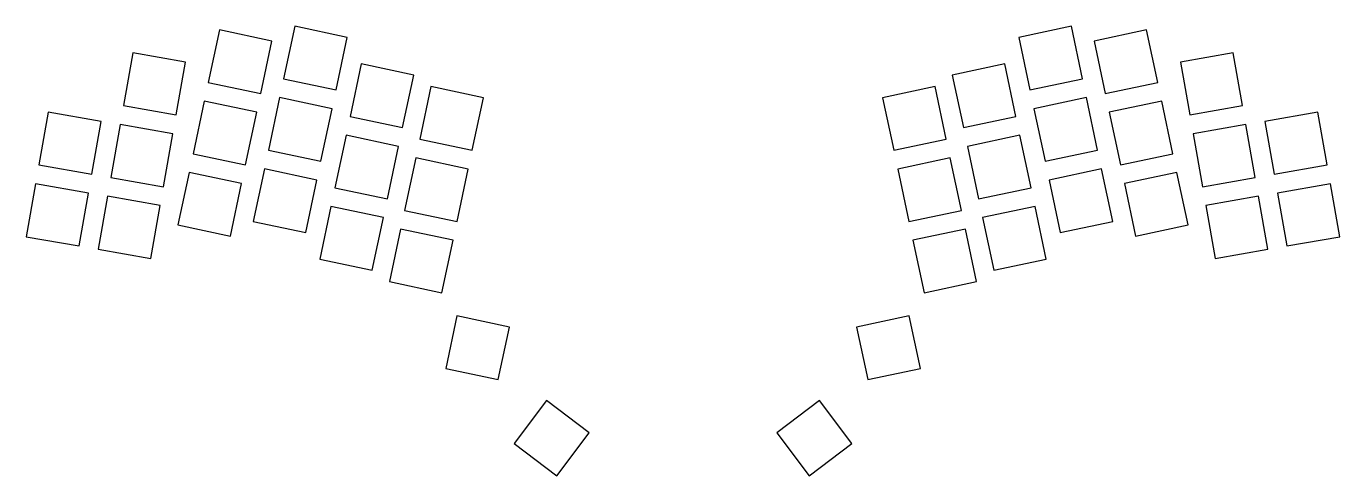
# Model space of a CAD drawing. Header units: millimetres. Extents: x -5 to 338, y -49 to 68.
import ezdxf

# ---------------------------------------------------------------- set-up
doc = ezdxf.new("R2010")
doc.units = ezdxf.units.MM

msp = doc.modelspace()

# ---------------------------------------------------------------- linework, layer by layer
for p, q in [((45.55, 66.94), (42.64, 53.25)), ((59.24, 64.03), (45.55, 66.94)), ((65.17, 67.88), (62.26, 54.19)), ((78.87, 64.97), (65.17, 67.88)), ((267.67, 67.88), (253.97, 64.97)), ((270.58, 54.19), (267.67, 67.88)), ((287.29, 66.94), (273.6, 64.03)), ((290.2, 53.25), (287.29, 66.94)), ((56.33, 50.34), (59.24, 64.03)), ((75.95, 51.28), (78.87, 64.97)), ((253.97, 64.97), (256.88, 51.28)), ((273.6, 64.03), (276.51, 50.34)), ((22.94, 60.99), (20.51, 47.21)), ((36.73, 58.56), (22.94, 60.99)), ((34.3, 44.77), (36.73, 58.56)), ((309.9, 60.99), (296.11, 58.56)), ((296.11, 58.56), (298.54, 44.77)), ((312.33, 47.21), (309.9, 60.99)), ((82.51, 58.07), (79.6, 44.37)), ((96.2, 55.15), (82.51, 58.07)), ((93.29, 41.46), (96.2, 55.15)), ((250.33, 58.07), (236.64, 55.15)), ((236.64, 55.15), (239.55, 41.46)), ((253.24, 44.37), (250.33, 58.07)), ((42.64, 53.25), (56.33, 50.34)), ((62.26, 54.19), (75.95, 51.28)), ((100.68, 52.16), (97.77, 38.46)), ((114.37, 49.25), (100.68, 52.16)), ((232.16, 52.16), (218.47, 49.25)), ((235.07, 38.46), (232.16, 52.16)), ((256.88, 51.28), (270.58, 54.19)), ((276.51, 50.34), (290.2, 53.25)), ((41.6, 48.36), (38.69, 34.67)), ((55.29, 45.45), (41.6, 48.36)), ((61.22, 49.3), (58.31, 35.61)), ((74.92, 46.39), (61.22, 49.3)), ((111.46, 35.55), (114.37, 49.25)), ((218.47, 49.25), (221.38, 35.55)), ((271.62, 49.3), (257.92, 46.39)), ((274.53, 35.61), (271.62, 49.3)), ((291.24, 48.36), (277.55, 45.45)), ((294.15, 34.67), (291.24, 48.36)), ((0.92, 45.53), (-1.51, 31.74)), ((14.71, 43.1), (0.92, 45.53)), ((20.51, 47.21), (34.3, 44.77)), ((52.38, 31.75), (55.29, 45.45)), ((72, 32.7), (74.92, 46.39)), ((257.92, 46.39), (260.83, 32.7)), ((277.55, 45.45), (280.46, 31.75)), ((298.54, 44.77), (312.33, 47.21)), ((331.92, 45.53), (318.13, 43.1)), ((334.35, 31.74), (331.92, 45.53)), ((12.28, 29.31), (14.71, 43.1)), ((19.64, 42.28), (17.21, 28.49)), ((33.43, 39.85), (19.64, 42.28)), ((79.6, 44.37), (93.29, 41.46)), ((239.55, 41.46), (253.24, 44.37)), ((313.2, 42.28), (299.41, 39.85)), ((315.63, 28.49), (313.2, 42.28)), ((318.13, 43.1), (320.56, 29.31)), ((31, 26.06), (33.43, 39.85)), ((78.56, 39.48), (75.65, 25.79)), ((92.25, 36.57), (78.56, 39.48)), ((97.77, 38.46), (111.46, 35.55)), ((221.38, 35.55), (235.07, 38.46)), ((254.28, 39.48), (240.59, 36.57)), ((257.19, 25.79), (254.28, 39.48)), ((299.41, 39.85), (301.84, 26.06)), ((38.69, 34.67), (52.38, 31.75)), ((58.31, 35.61), (72, 32.7)), ((89.34, 22.88), (92.25, 36.57)), ((240.59, 36.57), (243.5, 22.88)), ((260.83, 32.7), (274.53, 35.61)), ((280.46, 31.75), (294.15, 34.67)), ((-1.51, 31.74), (12.28, 29.31)), ((96.73, 33.57), (93.82, 19.88)), ((110.42, 30.66), (96.73, 33.57)), ((236.11, 33.57), (222.42, 30.66)), ((239.02, 19.88), (236.11, 33.57)), ((320.56, 29.31), (334.35, 31.74)), ((17.21, 28.49), (31, 26.06)), ((37.65, 29.77), (34.74, 16.08)), ((51.34, 26.86), (37.65, 29.77)), ((57.27, 30.72), (54.36, 17.02)), ((70.97, 27.8), (57.27, 30.72)), ((68.05, 14.11), (70.97, 27.8)), ((107.51, 16.97), (110.42, 30.66)), ((222.42, 30.66), (225.33, 16.97)), ((275.57, 30.72), (261.87, 27.8)), ((261.87, 27.8), (264.78, 14.11)), ((278.48, 17.02), (275.57, 30.72)), ((295.19, 29.77), (281.5, 26.86)), ((298.1, 16.08), (295.19, 29.77)), ((301.84, 26.06), (315.63, 28.49)), ((-2.38, 26.82), (-4.81, 13.03)), ((11.41, 24.39), (-2.38, 26.82)), ((8.98, 10.6), (11.41, 24.39)), ((48.43, 13.17), (51.34, 26.86)), ((75.65, 25.79), (89.34, 22.88)), ((243.5, 22.88), (257.19, 25.79)), ((281.5, 26.86), (284.41, 13.17)), ((335.22, 26.82), (321.43, 24.39)), ((321.43, 24.39), (323.86, 10.6)), ((337.65, 13.03), (335.22, 26.82)), ((16.34, 23.57), (13.91, 9.78)), ((30.13, 21.14), (16.34, 23.57)), ((27.7, 7.35), (30.13, 21.14)), ((74.61, 20.9), (71.7, 7.2)), ((88.3, 17.99), (74.61, 20.9)), ((258.23, 20.9), (244.54, 17.99)), ((261.14, 7.2), (258.23, 20.9)), ((316.5, 23.57), (302.71, 21.14)), ((302.71, 21.14), (305.14, 7.35)), ((318.93, 9.78), (316.5, 23.57)), ((85.39, 4.29), (88.3, 17.99)), ((93.82, 19.88), (107.51, 16.97)), ((225.33, 16.97), (239.02, 19.88)), ((244.54, 17.99), (247.45, 4.29)), ((34.74, 16.08), (48.43, 13.17)), ((54.36, 17.02), (68.05, 14.11)), ((92.78, 14.99), (89.87, 1.3)), ((106.47, 12.08), (92.78, 14.99)), ((240.06, 14.99), (226.37, 12.08)), ((242.97, 1.3), (240.06, 14.99)), ((264.78, 14.11), (278.48, 17.02)), ((284.41, 13.17), (298.1, 16.08)), ((-4.81, 13.03), (8.98, 10.6)), ((103.56, -1.62), (106.47, 12.08)), ((226.37, 12.08), (229.28, -1.62)), ((323.86, 10.6), (337.65, 13.03)), ((13.91, 9.78), (27.7, 7.35)), ((71.7, 7.2), (85.39, 4.29)), ((247.45, 4.29), (261.14, 7.2)), ((305.14, 7.35), (318.93, 9.78)), ((89.87, 1.3), (103.56, -1.62)), ((229.28, -1.62), (242.97, 1.3)), ((107.45, -7.61), (104.54, -21.3)), ((121.14, -10.52), (107.45, -7.61)), ((225.39, -7.61), (211.69, -10.52)), ((228.3, -21.3), (225.39, -7.61)), ((118.23, -24.21), (121.14, -10.52)), ((211.69, -10.52), (214.6, -24.21)), ((104.54, -21.3), (118.23, -24.21)), ((214.6, -24.21), (228.3, -21.3)), ((130.8, -29.69), (122.37, -40.87)), ((141.98, -38.11), (130.8, -29.69)), ((202.04, -29.69), (190.86, -38.11)), ((210.47, -40.87), (202.04, -29.69)), ((122.37, -40.87), (133.55, -49.3)), ((133.55, -49.3), (141.98, -38.11)), ((190.86, -38.11), (199.29, -49.3)), ((199.29, -49.3), (210.47, -40.87))]:
    msp.add_line(p, q)

doc.saveas('drawing.dxf')
